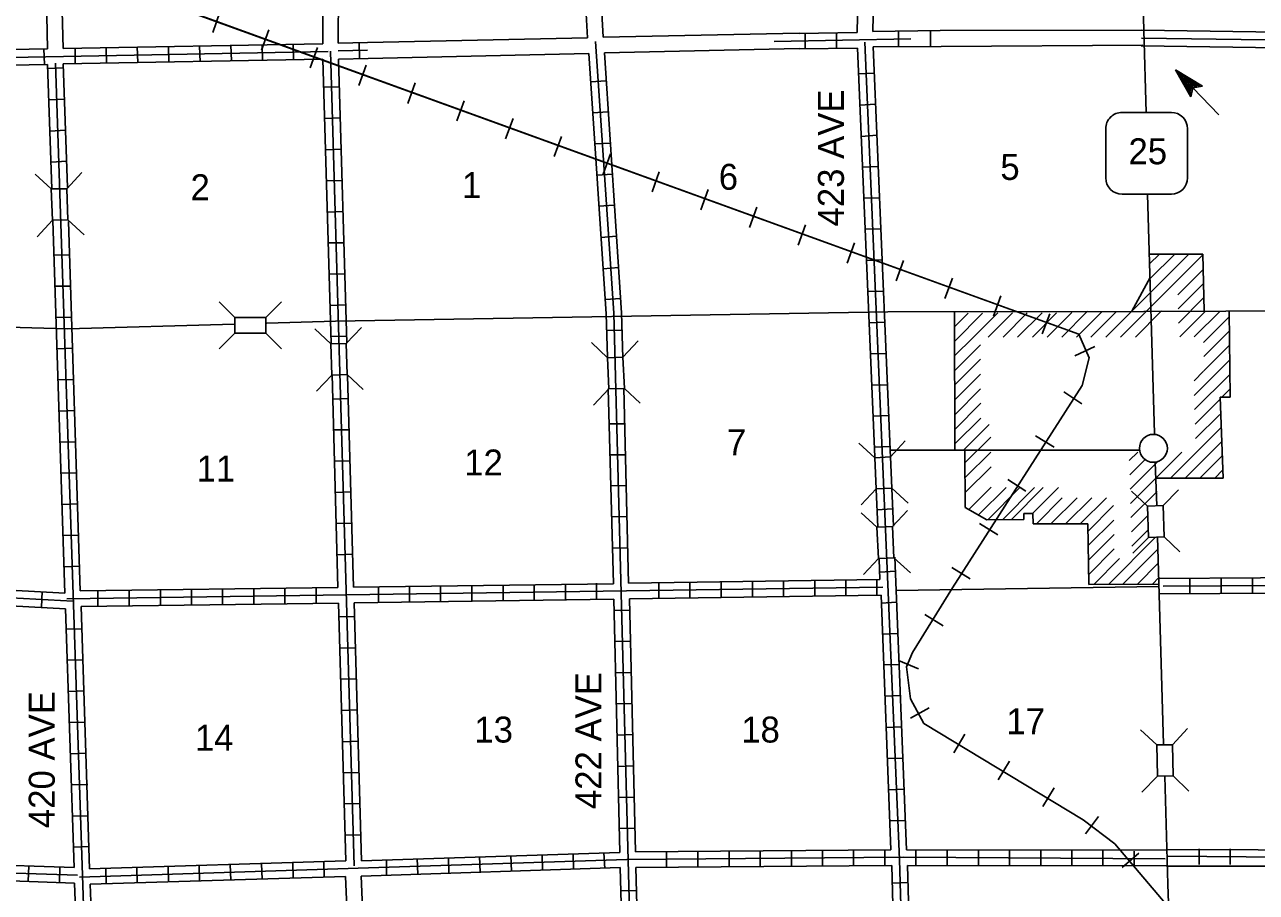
# Model space of a CAD drawing. Extents: x 1640390 to 2179601, y 15437295 to 15889889.
# Drawn here: x 1961163 to 1984877, y 15667361 to 15684072 of the extents above; entities that cross this region are included whole.
import ezdxf

# ---------------------------------------------------------------- set-up
doc = ezdxf.new("R2010")
doc.units = 0
for name, color, linetype in [('L10', 7, 'Continuous'), ('L13', 7, 'Continuous'), ('L14', 7, 'Continuous'), ('L15', 7, 'Continuous'), ('L16', 7, 'Continuous'), ('L18', 7, 'Continuous'), ('L28', 7, 'Continuous'), ('L3', 7, 'Continuous'), ('L30', 7, 'Continuous'), ('L4', 7, 'Continuous'), ('L51', 7, 'Continuous'), ('L6', 7, 'Continuous'), ('L8', 7, 'Continuous'), ('L9', 7, 'Continuous')]:
    doc.layers.add(name, color=color, linetype=linetype)

msp = doc.modelspace()

# ---------------------------------------------------------------- linework, layer by layer
at = {"layer": 'L10'}
for points in [[(1972298, 15683832), (1976076, 15683905)], [(1978791, 15683956), (1982667, 15683964)], [(1982667, 15683964), (1987947, 15683890)], [(1967763, 15683728), (1971997, 15683816)], [(1978807, 15683651), (1982688, 15683673)], [(1982657, 15683663), (1987947, 15683589)], [(1967774, 15683417), (1972023, 15683515)], [(1972324, 15683531), (1976075, 15683610)], [(1967340, 15667664), (1967556, 15662648)], [(1967641, 15667675), (1967857, 15662654)]]:
    msp.add_lwpolyline(points, dxfattribs=at)
at = {"layer": 'L13'}
msp.add_lwpolyline([(1977941, 15673172), (1983001, 15673251)], dxfattribs=at)
at = {"layer": 'L15'}
for p, q in [((1964784, 15683922), (1964922, 15684312)), ((1965724, 15683578), (1965867, 15683974)), ((1966659, 15683241), (1966801, 15683631)), ((1967599, 15682897), (1967741, 15683288)), ((1968538, 15682554), (1968681, 15682950)), ((1969483, 15682216), (1969626, 15682607)), ((1970418, 15681873), (1970566, 15682264)), ((1971358, 15681530), (1971500, 15681920)), ((1972298, 15681192), (1972440, 15681583)), ((1973243, 15680849), (1973380, 15681239)), ((1974183, 15680505), (1974325, 15680896)), ((1975117, 15680162), (1975260, 15680558)), ((1976057, 15679824), (1976199, 15680215)), ((1976997, 15679481), (1977139, 15679872)), ((1977942, 15679138), (1978084, 15679529)), ((1978882, 15678800), (1979024, 15679191)), ((1979816, 15678457), (1979959, 15678848)), ((1980756, 15678114), (1980899, 15678504)), ((1981384, 15677696), (1981764, 15677871)), ((1981168, 15676999), (1981516, 15676772)), ((1980624, 15676155), (1980983, 15675933)), ((1980091, 15675315), (1980439, 15675088)), ((1979547, 15674465), (1979901, 15674249)), ((1979014, 15673620), (1979367, 15673398)), ((1978850, 15672496), (1978496, 15672712)), ((1978375, 15671667), (1977989, 15671825)), ((1978575, 15670912), (1978216, 15670716)), ((1979267, 15670405), (1979051, 15670046)), ((1980122, 15669887), (1979906, 15669528)), ((1980983, 15669375), (1980767, 15669016)), ((1981838, 15668821), (1981590, 15668488)), ((1982614, 15668113), (1982292, 15667839))]:
    msp.add_line(p, q, dxfattribs=at)
for points in [[(1962176, 15685115), (1981458, 15678108), (1981659, 15677654), (1981522, 15677121), (1979029, 15673224)], [(1963216, 15684730), (1981458, 15678108), (1981659, 15677654), (1981522, 15677121), (1979029, 15673224)], [(1979029, 15673224), (1978259, 15671983), (1978142, 15671704), (1978216, 15671091), (1978475, 15670616), (1981543, 15668757), (1982150, 15668298), (1988813, 15660446)], [(1988813, 15660446), (1982150, 15668298), (1981543, 15668757), (1978475, 15670616), (1978216, 15671091), (1978142, 15671704), (1978259, 15671983), (1979029, 15673224)]]:
    msp.add_lwpolyline(points, dxfattribs=at)
at = {"layer": 'L16'}
for p, q in [((1982817, 15679649), (1983844, 15679654)), ((1983844, 15679654), (1983873, 15678551)), ((1982482, 15678556), (1982830, 15679204)), ((1979072, 15675875), (1979064, 15678544)), ((1984351, 15678553), (1984374, 15676896)), ((1984374, 15676896), (1984177, 15676896)), ((1984177, 15676896), (1984237, 15675339)), ((1979273, 15674774), (1979266, 15675875)), ((1982430, 15675676), (1982592, 15675838)), ((1982455, 15674852), (1983440, 15675837)), ((1982439, 15675402), (1982733, 15675696)), ((1982447, 15675127), (1982975, 15675655)), ((1984237, 15675339), (1982961, 15675336)), ((1979690, 15674535), (1979273, 15674774)), ((1980576, 15674655), (1980399, 15674655)), ((1980399, 15674655), (1980399, 15674541)), ((1980580, 15674456), (1980576, 15674655)), ((1980399, 15674541), (1979690, 15674535)), ((1980580, 15674456), (1981633, 15674456)), ((1981633, 15674456), (1981651, 15673287)), ((1982470, 15674302), (1982788, 15674620)), ((1982478, 15674027), (1982795, 15674344)), ((1983000, 15673295), (1981651, 15673287))]:
    msp.add_line(p, q, dxfattribs=at)
for points in [[(1981979, 15678054), (1983578, 15679653)], [(1982263, 15678055), (1983845, 15679637)], [(1982822, 15679462), (1983010, 15679650)], [(1982831, 15679184), (1983304, 15679652)], [(1983364, 15678870), (1983852, 15679353)], [(1983371, 15678596), (1983859, 15679084)], [(1983378, 15678321), (1983866, 15678814)], [(1979065, 15677971), (1979605, 15678515)], [(1979065, 15678251), (1979325, 15678515)], [(1979423, 15678045), (1979901, 15678520)], [(1979716, 15678056), (1980180, 15678520)], [(1980001, 15678056), (1980466, 15678520)], [(1980281, 15678056), (1980751, 15678520)], [(1980566, 15678056), (1981031, 15678520)], [(1980851, 15678056), (1981326, 15678531)], [(1981131, 15678056), (1981628, 15678553)], [(1981416, 15678056), (1981906, 15678546)], [(1981690, 15678056), (1982186, 15678546)], [(1982547, 15678056), (1983052, 15678561)], [(1983405, 15678059), (1983897, 15678551)], [(1983680, 15678060), (1984178, 15678552)], [(1983860, 15677949), (1984353, 15678442)], [(1979066, 15677691), (1979423, 15678045)], [(1983864, 15677678), (1984357, 15678172)], [(1979067, 15677407), (1979566, 15677905)], [(1983867, 15677402), (1984361, 15677896)], [(1979068, 15677128), (1979567, 15677626)], [(1983677, 15676927), (1984364, 15677614)], [(1979069, 15676844), (1979567, 15677342)], [(1983678, 15677213), (1983860, 15677395)], [(1983685, 15676659), (1984368, 15677334)], [(1979070, 15676560), (1979568, 15677058)], [(1984213, 15676896), (1984372, 15677056)], [(1979071, 15676276), (1979569, 15676780)], [(1983696, 15676375), (1984177, 15676859)], [(1983707, 15676100), (1984175, 15676564)], [(1979072, 15675996), (1979570, 15676495)], [(1979236, 15675875), (1979730, 15676374)], [(1983717, 15675832), (1984199, 15676314)], [(1979267, 15675632), (1979764, 15676129)], [(1979269, 15675349), (1979766, 15675841)], [(1983222, 15675337), (1983723, 15675838)], [(1983509, 15675337), (1984209, 15676043)], [(1983788, 15675338), (1984220, 15675770)], [(1979271, 15675061), (1979768, 15675557)], [(1984074, 15675339), (1984230, 15675495)], [(1979342, 15674735), (1979771, 15675164)], [(1979524, 15674631), (1980061, 15675155)], [(1979707, 15674535), (1980322, 15675155)], [(1979986, 15674534), (1980606, 15675155)], [(1980156, 15674534), (1980770, 15675155)], [(1980565, 15674655), (1981065, 15675155)], [(1980641, 15674456), (1981141, 15674956)], [(1980919, 15674456), (1981424, 15674956)], [(1981205, 15674456), (1981710, 15674956)], [(1981484, 15674456), (1981989, 15674956)], [(1982462, 15674577), (1982968, 15675083)], [(1981635, 15674313), (1982127, 15674811)], [(1981639, 15674039), (1982132, 15674531)], [(1981644, 15673758), (1982136, 15674251)], [(1982027, 15673291), (1982936, 15674201)], [(1981648, 15673479), (1982140, 15673974)], [(1982302, 15673292), (1982980, 15673970)], [(1981745, 15673290), (1982243, 15673792)], [(1982588, 15673294), (1982988, 15673698)], [(1982874, 15673295), (1982996, 15673422)]]:
    msp.add_lwpolyline(points, dxfattribs=at)
msp.add_circle((1982894, 15675912), 269, dxfattribs=at)
at = {"layer": 'L18'}
for p, q in [((1961675, 15680907), (1961368, 15681192)), ((1961976, 15680912), (1962266, 15681224)), ((1961675, 15680907), (1961976, 15680912)), ((1961701, 15680305), (1961675, 15680907)), ((1961997, 15680315), (1961976, 15680912)), ((1961701, 15680305), (1961405, 15679988)), ((1961701, 15680305), (1961997, 15680315)), ((1961997, 15680315), (1962308, 15680025)), ((1965207, 15678430), (1964906, 15678731)), ((1965809, 15678430), (1966110, 15678731)), ((1965207, 15678430), (1965207, 15678129)), ((1965207, 15678430), (1965809, 15678430)), ((1965809, 15678430), (1965809, 15678129)), ((1967060, 15677924), (1966748, 15678214)), ((1967356, 15677929), (1967651, 15678240)), ((1965207, 15678129), (1964906, 15677828)), ((1965207, 15678129), (1965809, 15678129)), ((1965809, 15678129), (1966110, 15677828)), ((1972683, 15677665), (1972973, 15677982)), ((1967060, 15677924), (1967356, 15677929)), ((1967076, 15677322), (1967060, 15677924)), ((1967372, 15677332), (1967356, 15677929)), ((1972382, 15677654), (1972076, 15677950)), ((1972683, 15677665), (1972382, 15677654)), ((1972382, 15677654), (1972409, 15677058)), ((1972683, 15677665), (1972709, 15677063)), ((1967076, 15677322), (1966780, 15677015)), ((1967076, 15677322), (1967372, 15677332)), ((1967372, 15677332), (1967683, 15677042)), ((1972409, 15677058), (1972118, 15676746)), ((1972709, 15677063), (1972409, 15677058)), ((1972709, 15677063), (1973016, 15676783)), ((1977530, 15675732), (1977224, 15676012)), ((1977831, 15675748), (1978116, 15676054)), ((1977831, 15675748), (1977530, 15675732)), ((1977530, 15675732), (1977556, 15675130)), ((1977831, 15675748), (1977857, 15675146)), ((1977556, 15675130), (1977271, 15674824)), ((1977857, 15675146), (1977556, 15675130)), ((1977857, 15675146), (1978174, 15674856)), ((1983084, 15674808), (1983375, 15675115)), ((1982783, 15674798), (1982472, 15675088)), ((1977572, 15674391), (1977266, 15674671)), ((1977873, 15674407), (1978158, 15674713)), ((1983084, 15674808), (1982783, 15674798)), ((1982783, 15674798), (1982799, 15674196)), ((1983084, 15674808), (1983100, 15674206)), ((1977873, 15674407), (1977572, 15674391)), ((1977873, 15674407), (1977900, 15673805)), ((1977572, 15674391), (1977599, 15673789)), ((1982799, 15674196), (1982498, 15673890)), ((1983100, 15674206), (1982799, 15674196)), ((1983100, 15674206), (1983401, 15673916)), ((1977599, 15673789), (1977314, 15673483)), ((1977900, 15673805), (1977599, 15673789)), ((1977900, 15673805), (1978216, 15673515)), ((1982958, 15670199), (1982646, 15670489)), ((1983259, 15670204), (1983549, 15670516)), ((1983259, 15670204), (1982958, 15670199)), ((1982958, 15670199), (1982974, 15669597)), ((1983259, 15670204), (1983274, 15669607)), ((1982974, 15669597), (1982673, 15669291)), ((1983274, 15669607), (1982974, 15669597)), ((1983274, 15669607), (1983575, 15669312))]:
    msp.add_line(p, q, dxfattribs=at)
at = {"layer": 'L28'}
for p, q in [((1983317, 15683204), (1983839, 15682887)), ((1983317, 15683204), (1983618, 15682681)), ((1983317, 15683204), (1984156, 15682332)), ((1983359, 15683156), (1983607, 15682723)), ((1983391, 15683156), (1983797, 15682897)), ((1983401, 15683109), (1983618, 15682739)), ((1983422, 15683109), (1983781, 15682887)), ((1983449, 15683056), (1983618, 15682781)), ((1983480, 15683056), (1983739, 15682881)), ((1983496, 15683013), (1983607, 15682897)), ((1983496, 15682987), (1983623, 15682813)), ((1983517, 15683008), (1983713, 15682871)), ((1983533, 15682982), (1983607, 15682897)), ((1983596, 15682940), (1983697, 15682871)), ((1983565, 15682929), (1983633, 15682839)), ((1983618, 15682681), (1983655, 15682855)), ((1983623, 15682913), (1983655, 15682871)), ((1983623, 15682881), (1983639, 15682850)), ((1983839, 15682887), (1983655, 15682855))]:
    msp.add_line(p, q, dxfattribs=at)
at = {"layer": 'L3'}
for p, q in [((1982710, 15683959), (1982757, 15682380)), ((1983243, 15682380), (1982292, 15682380)), ((1981976, 15682063), (1981976, 15681123)), ((1983549, 15681123), (1983549, 15682063)), ((1982292, 15680806), (1983243, 15680806)), ((1982781, 15680806), (1982915, 15676197))]:
    msp.add_line(p, q, dxfattribs=at)
for points in [[(1982931, 15675637), (1982958, 15674808)], [(1982974, 15674206), (1983090, 15670215)], [(1983116, 15669597), (1983174, 15667516)], [(1983174, 15667516), (1983523, 15657479), (1983623, 15654374)]]:
    msp.add_lwpolyline(points, dxfattribs=at)
for centre, start, end in [((1982291, 15682067), 90.0011, 180.0011), ((1983236, 15682067), 0.0011, 90.0011), ((1982291, 15681122), 180.0011, 270.0011), ((1983236, 15681122), 270.0011, 0.0011)]:
    msp.add_arc(centre, 315, start, end, dxfattribs=at)
at = {"layer": 'L4'}
for points in [[(1965825, 15678325), (1967150, 15678362), (1977783, 15678541)], [(1977783, 15678541), (1982710, 15678547), (1992197, 15678584)], [(1946141, 15678098), (1956733, 15678362), (1961991, 15678214), (1965202, 15678304)], [(1977815, 15675875), (1979798, 15675875)]]:
    msp.add_lwpolyline(points, dxfattribs=at)
at = {"layer": 'L51'}
for points in [[(1977192, 15683922), (1977208, 15684867)], [(1977493, 15683937), (1977509, 15684856)], [(1982710, 15683959), (1982683, 15684972)], [(1966902, 15683705), (1966907, 15684698)], [(1967197, 15683716), (1967208, 15684698)], [(1971997, 15683816), (1971949, 15684745)], [(1972298, 15683832), (1972250, 15684766)], [(1961601, 15683605), (1961585, 15684571)], [(1961902, 15683615), (1961880, 15684582)]]:
    msp.add_lwpolyline(points, dxfattribs=at)
at = {"layer": 'L6'}
msp.add_lwpolyline([(1979798, 15675875), (1982614, 15675875)], dxfattribs=at)
at = {"layer": 'L8'}
for p, q in [((1976189, 15683605), (1976189, 15683906)), ((1976791, 15683621), (1976791, 15683922)), ((1977989, 15683642), (1977989, 15683937)), ((1978606, 15683650), (1978606, 15683954)), ((1964542, 15683357), (1964531, 15683658)), ((1965143, 15683373), (1965133, 15683673)), ((1965740, 15683383), (1965735, 15683679)), ((1966342, 15683388), (1966331, 15683689)), ((1967609, 15683413), (1967602, 15683724)), ((1961543, 15683304), (1961532, 15683605)), ((1962139, 15683314), (1962134, 15683615)), ((1962741, 15683325), (1962731, 15683621)), ((1963343, 15683341), (1963332, 15683642)), ((1963940, 15683346), (1963934, 15683647)), ((1961907, 15683241), (1961606, 15683225)), ((1972356, 15682987), (1972055, 15682971)), ((1977213, 15683124), (1977514, 15683140)), ((1967213, 15682871), (1966917, 15682866)), ((1961933, 15682639), (1961632, 15682623)), ((1977240, 15682522), (1977541, 15682538)), ((1967240, 15682274), (1966939, 15682264)), ((1972398, 15682390), (1972097, 15682375)), ((1961949, 15682037), (1961648, 15682021)), ((1972440, 15681788), (1972139, 15681773)), ((1977266, 15681920), (1977567, 15681942)), ((1967255, 15681672), (1966960, 15681662)), ((1961976, 15681440), (1961675, 15681424)), ((1977292, 15681324), (1977588, 15681340)), ((1967276, 15681070), (1966976, 15681065)), ((1972482, 15681192), (1972181, 15681171)), ((1972514, 15680595), (1972213, 15680574)), ((1977314, 15680732), (1977614, 15680738)), ((1967292, 15680474), (1966991, 15680463)), ((1977340, 15680131), (1977641, 15680141)), ((1967308, 15679872), (1967007, 15679867)), ((1972556, 15679999), (1972255, 15679972)), ((1962034, 15679640), (1961733, 15679629)), ((1972599, 15679397), (1972298, 15679370)), ((1977366, 15679529), (1977667, 15679539)), ((1967324, 15679275), (1967023, 15679265)), ((1962049, 15679038), (1961748, 15679032)), ((1977393, 15678932), (1977688, 15678937)), ((1967340, 15678673), (1967039, 15678663)), ((1972641, 15678800), (1972340, 15678779)), ((1962076, 15678441), (1961775, 15678430)), ((1977414, 15678330), (1977715, 15678341)), ((1967356, 15678071), (1967060, 15678066)), ((1972667, 15678188), (1972366, 15678182)), ((1962092, 15677839), (1961791, 15677828)), ((1977440, 15677733), (1977741, 15677739)), ((1962108, 15677237), (1961807, 15677232)), ((1977472, 15677131), (1977768, 15677137)), ((1967393, 15676873), (1967092, 15676862)), ((1962134, 15676640), (1961833, 15676630)), ((1977498, 15676530), (1977799, 15676545)), ((1972715, 15676387), (1972414, 15676387)), ((1967414, 15676271), (1967118, 15676266)), ((1962150, 15676039), (1961849, 15676033)), ((1977525, 15675933), (1977826, 15675949)), ((1967435, 15675674), (1967134, 15675664)), ((1972731, 15675790), (1972430, 15675790)), ((1962176, 15675437), (1961875, 15675431)), ((1972741, 15675199), (1972440, 15675188)), ((1967451, 15675072), (1967150, 15675062)), ((1962192, 15674840), (1961891, 15674829)), ((1977572, 15674729), (1977873, 15674745)), ((1967467, 15674470), (1967166, 15674465)), ((1972757, 15674597), (1972456, 15674592)), ((1962208, 15674238), (1961907, 15674233)), ((1972773, 15673995), (1972472, 15673990)), ((1967482, 15673874), (1967181, 15673863)), ((1962234, 15673641), (1961933, 15673631)), ((1977625, 15673530), (1977926, 15673546)), ((1965576, 15672913), (1965576, 15673214)), ((1966173, 15672923), (1966173, 15673224)), ((1966775, 15672929), (1966775, 15673230)), ((1967973, 15672950), (1967973, 15673245)), ((1968575, 15672955), (1968575, 15673256)), ((1969172, 15672966), (1969172, 15673266)), ((1969774, 15672971), (1969774, 15673272)), ((1970376, 15672981), (1970376, 15673282)), ((1970972, 15672987), (1970972, 15673288)), ((1971574, 15673008), (1971574, 15673298)), ((1972176, 15673013), (1972176, 15673314)), ((1973375, 15673029), (1973375, 15673330)), ((1973971, 15673039), (1973971, 15673340)), ((1974573, 15673050), (1974573, 15673346)), ((1975175, 15673055), (1975175, 15673356)), ((1975772, 15673066), (1975772, 15673367)), ((1976374, 15673071), (1976374, 15673372)), ((1976976, 15673082), (1976976, 15673383)), ((1977572, 15673087), (1977572, 15673388)), ((1983597, 15673404), (1983597, 15673108)), ((1984198, 15673414), (1984198, 15673113)), ((1984800, 15673414), (1984800, 15673113)), ((1961500, 15673156), (1961485, 15672855)), ((1962572, 15672870), (1962572, 15673171)), ((1963174, 15672881), (1963174, 15673182)), ((1963776, 15672892), (1963776, 15673187)), ((1964373, 15672897), (1964373, 15673198)), ((1964974, 15672907), (1964974, 15673208)), ((1972810, 15672797), (1972509, 15672791)), ((1977651, 15672929), (1977947, 15672950)), ((1967514, 15672675), (1967213, 15672665)), ((1962276, 15672438), (1961976, 15672432)), ((1977673, 15672332), (1977973, 15672348)), ((1967530, 15672073), (1967234, 15672063)), ((1972826, 15672200), (1972525, 15672189)), ((1962292, 15671841), (1961991, 15671830)), ((1972841, 15671598), (1972541, 15671587)), ((1977699, 15671741), (1978000, 15671746)), ((1967551, 15671471), (1967250, 15671466)), ((1962308, 15671239), (1962007, 15671228)), ((1977725, 15671139), (1978026, 15671149)), ((1967567, 15670875), (1967266, 15670864)), ((1972857, 15670996), (1972556, 15670991)), ((1962335, 15670637), (1962034, 15670632)), ((1972873, 15670399), (1972572, 15670389)), ((1977746, 15670537), (1978047, 15670547)), ((1967593, 15670273), (1967292, 15670262)), ((1962350, 15670040), (1962049, 15670030)), ((1977773, 15669940), (1978074, 15669945)), ((1967609, 15669671), (1967308, 15669665)), ((1972884, 15669797), (1972583, 15669787)), ((1962377, 15669438), (1962076, 15669433)), ((1972900, 15669196), (1972599, 15669190)), ((1977799, 15669338), (1978100, 15669349)), ((1967625, 15669074), (1967324, 15669064)), ((1962393, 15668837), (1962092, 15668831)), ((1977826, 15668741), (1978121, 15668747)), ((1967641, 15668472), (1967340, 15668462)), ((1972915, 15668599), (1972614, 15668588)), ((1962408, 15668245), (1962108, 15668229)), ((1968723, 15668013), (1968734, 15667712)), ((1969325, 15668029), (1969330, 15667733)), ((1969922, 15668050), (1969932, 15667749)), ((1970524, 15668071), (1970534, 15667770)), ((1971126, 15668087), (1971131, 15667791)), ((1971722, 15668108), (1971733, 15667807)), ((1972313, 15668124), (1972335, 15667823)), ((1973523, 15668145), (1973523, 15667849)), ((1974124, 15668155), (1974124, 15667854)), ((1974726, 15668155), (1974726, 15667854)), ((1975323, 15668166), (1975323, 15667865)), ((1975925, 15668171), (1975925, 15667870)), ((1976522, 15668171), (1976522, 15667870)), ((1977123, 15668182), (1977123, 15667881)), ((1977725, 15668187), (1977725, 15667891)), ((1978322, 15668187), (1978322, 15667891)), ((1978924, 15668182), (1978924, 15667881)), ((1979526, 15668182), (1979526, 15667881)), ((1980122, 15668171), (1980122, 15667870)), ((1980724, 15668171), (1980724, 15667870)), ((1981326, 15668166), (1981326, 15667865)), ((1981923, 15668166), (1981923, 15667865)), ((1982525, 15668155), (1982525, 15667854)), ((1983776, 15667897), (1983776, 15668198)), ((1984373, 15667897), (1984373, 15668198)), ((1961231, 15667575), (1961242, 15667870)), ((1961833, 15667548), (1961844, 15667849)), ((1962725, 15667823), (1962731, 15667522)), ((1963322, 15667839), (1963332, 15667538)), ((1963924, 15667854), (1963934, 15667564)), ((1964526, 15667881), (1964531, 15667580)), ((1965122, 15667897), (1965133, 15667596)), ((1965724, 15667913), (1965735, 15667612)), ((1966326, 15667939), (1966331, 15667638)), ((1966923, 15667955), (1966933, 15667654)), ((1968127, 15667992), (1968132, 15667691)), ((1977873, 15667538), (1978174, 15667548)), ((1972947, 15667395), (1972651, 15667390))]:
    msp.add_line(p, q, dxfattribs=at)
for points in [[(1977192, 15683922), (1976076, 15683903)], [(1978791, 15683956), (1977493, 15683937)], [(1961902, 15683615), (1966902, 15683705)], [(1967197, 15683716), (1967763, 15683728)], [(1972155, 15683747), (1972509, 15678515), (1973206, 15651798)], [(1978222, 15683800), (1975592, 15683747)], [(1977340, 15683732), (1978005, 15667992), (1978459, 15652241)], [(1978807, 15683651), (1977498, 15683642)], [(1945941, 15683156), (1967007, 15683557)], [(1956632, 15683515), (1961601, 15683605)], [(1967049, 15683563), (1967509, 15667870)], [(1967200, 15683566), (1967766, 15683578)], [(1967208, 15683404), (1967774, 15683417)], [(1972023, 15683515), (1972356, 15678504), (1972382, 15677670)], [(1972324, 15683531), (1972657, 15678520), (1972683, 15677654)], [(1977197, 15683621), (1976075, 15683606)], [(1977197, 15683621), (1977530, 15675748)], [(1977498, 15683642), (1977831, 15675738)], [(1956643, 15683214), (1961606, 15683304)], [(1961690, 15680912), (1961606, 15683304)], [(1962799, 15652046), (1961759, 15683330)], [(1961907, 15683314), (1966907, 15683404)], [(1961991, 15680933), (1961907, 15683314)], [(1966907, 15683404), (1967065, 15677929)], [(1967208, 15683404), (1967366, 15677939)], [(1961939, 15673124), (1961706, 15680300)], [(1962234, 15673166), (1962007, 15680278)], [(1967081, 15677332), (1967192, 15673230)], [(1967382, 15677316), (1967493, 15673240)], [(1972398, 15677058), (1972498, 15673303)], [(1972699, 15677073), (1972789, 15673314)], [(1977556, 15675125), (1977588, 15674391)], [(1977857, 15675141), (1977889, 15674412)], [(1977614, 15673779), (1977630, 15673388)], [(1977915, 15673816), (1978142, 15668182)], [(1957023, 15673224), (1959473, 15673256), (1961939, 15673124)], [(1977683, 15673240), (1961976, 15673013)], [(1967192, 15673230), (1962234, 15673166)], [(1972498, 15673303), (1967493, 15673240)], [(1977630, 15673388), (1972789, 15673314)], [(1983000, 15673404), (1988871, 15673441)], [(1983084, 15673256), (1998597, 15673346)], [(1941358, 15672675), (1956939, 15673071), (1959473, 15673108), (1962092, 15672971)], [(1972509, 15673008), (1967509, 15672939)], [(1972509, 15673008), (1972625, 15668129)], [(1977651, 15673087), (1972810, 15673013)], [(1972810, 15673013), (1972926, 15668140)], [(1977651, 15673087), (1977841, 15668182)], [(1983000, 15673108), (1988871, 15673140)], [(1957049, 15672923), (1959473, 15672955), (1961949, 15672823)], [(1962118, 15667839), (1961949, 15672823)], [(1967208, 15672929), (1962250, 15672865)], [(1962414, 15667812), (1962250, 15672865)], [(1967208, 15672929), (1967350, 15667965)], [(1967509, 15672939), (1967651, 15667971)], [(1983121, 15668008), (1978084, 15668039), (1972757, 15667992), (1962218, 15667654)], [(1972625, 15668129), (1967651, 15667971)], [(1977841, 15668182), (1972926, 15668140)], [(1983164, 15668171), (1978142, 15668182)], [(1993449, 15668113), (1988449, 15668166), (1983148, 15668187)], [(1993523, 15667965), (1988449, 15668013), (1983174, 15668055)], [(1957250, 15667839), (1960191, 15667907), (1962118, 15667839)], [(1967350, 15667965), (1962414, 15667812)], [(1972630, 15667839), (1967641, 15667675)], [(1972630, 15667839), (1972768, 15662722)], [(1977857, 15667881), (1972931, 15667839)], [(1972931, 15667839), (1973063, 15662733)], [(1977857, 15667881), (1977989, 15662833)], [(1983148, 15667870), (1978158, 15667881)], [(1978158, 15667881), (1978301, 15662833)], [(1988243, 15667865), (1983148, 15667865)], [(1941442, 15667374), (1946643, 15667532), (1957065, 15667691), (1960191, 15667754), (1962181, 15667691)], [(1957266, 15667538), (1960191, 15667606), (1962123, 15667538)], [(1962155, 15666698), (1962123, 15667538)], [(1967340, 15667664), (1962424, 15667516)], [(1962456, 15666682), (1962424, 15667516)]]:
    msp.add_lwpolyline(points, dxfattribs=at)
at = {"layer": 'L9'}
msp.add_lwpolyline([(1982665, 15683814), (1987945, 15683740)], dxfattribs=at)

# ---------------------------------------------------------------- texts
at = {"layer": 'L14'}
for s, p in [('5', (1979948, 15681081)), ('6', (1974526, 15680891)), ('2', (1964357, 15680690)), ('1', (1969584, 15680732)), ('7', (1974684, 15675780)), ('12', (1969626, 15675389)), ('11', (1964473, 15675273)), ('17', (1980064, 15670405)), ('13', (1969821, 15670246)), ('18', (1974959, 15670246)), ('14', (1964441, 15670088))]:
    msp.add_text(s, height=500, rotation=360, dxfattribs=at).set_placement(p)
at = {"layer": 'L3'}
msp.add_text('25', height=500, rotation=360, dxfattribs=at).set_placement((1982414, 15681382))
at = {"layer": 'L30'}
for s, p in [('423 AVE', (1976936, 15680184)), ('422 AVE', (1972268, 15668964)), ('420 AVE', (1961743, 15668598))]:
    msp.add_text(s, height=500, rotation=90, dxfattribs=at).set_placement(p)

doc.saveas('drawing.dxf')
